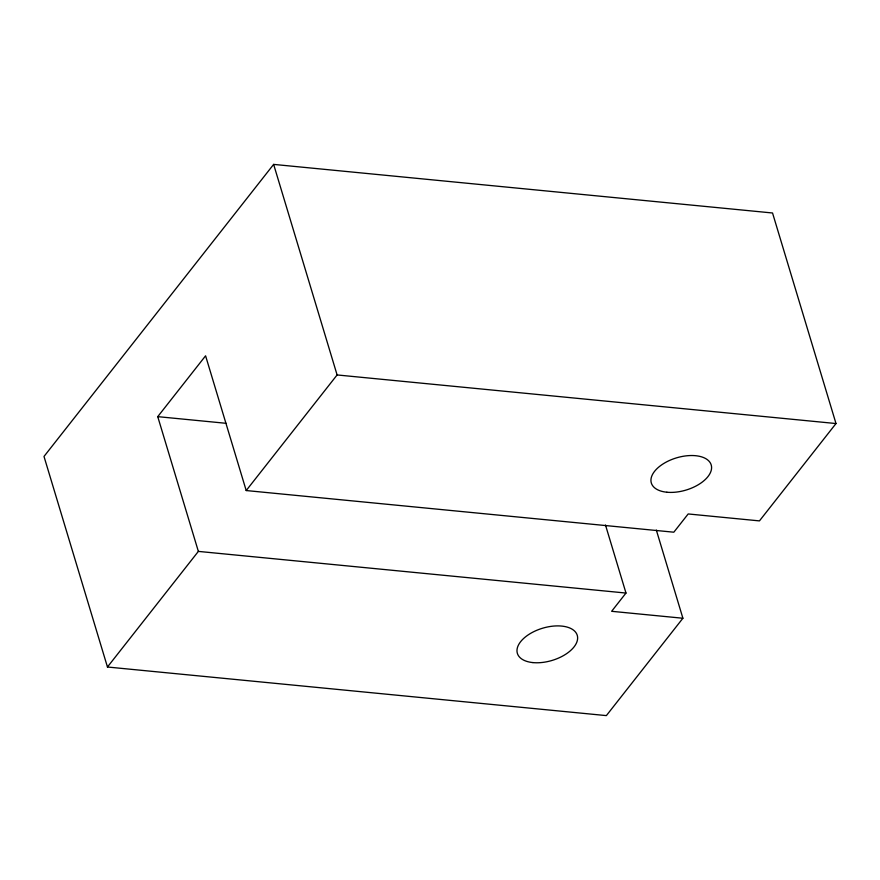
<?xml version="1.0" encoding="UTF-8"?>
<svg xmlns="http://www.w3.org/2000/svg" width="880" height="880" viewBox="0 0 880 880"><rect width="100%" height="100%" fill="white"/><g stroke="black" fill="none" stroke-linecap="round" stroke-linejoin="round"><path stroke-width="1.32" d="M107.459 667.007L198.363 551.397L157.74 416.647L205.59 355.806L246.202 490.545L673.827 532.202L688.182 513.953L759.451 520.894L836 423.544L772.541 212.993L273.636 164.395L44 456.456L107.459 667.007L606.364 715.605L682.902 618.244L656.337 530.079M246.202 490.545L337.106 374.946L273.636 164.395M605.484 525.019L625.988 593.054L611.633 611.303L682.902 618.244M337.106 374.946L836 423.544M157.74 416.647L226.061 423.302M198.363 551.397L625.988 593.054M666.897 492.228A31.273 16.797 -16.8 0 0 711.579 467.104A31.273 16.797 -16.8 0 0 665.28 462.594A31.273 16.797 -16.8 0 0 666.897 492.228M532.939 662.596A31.273 16.797 -16.8 0 0 577.621 637.472A31.273 16.797 -16.8 0 0 531.322 632.962A31.273 16.797 -16.8 0 0 532.939 662.596"/></g></svg>
